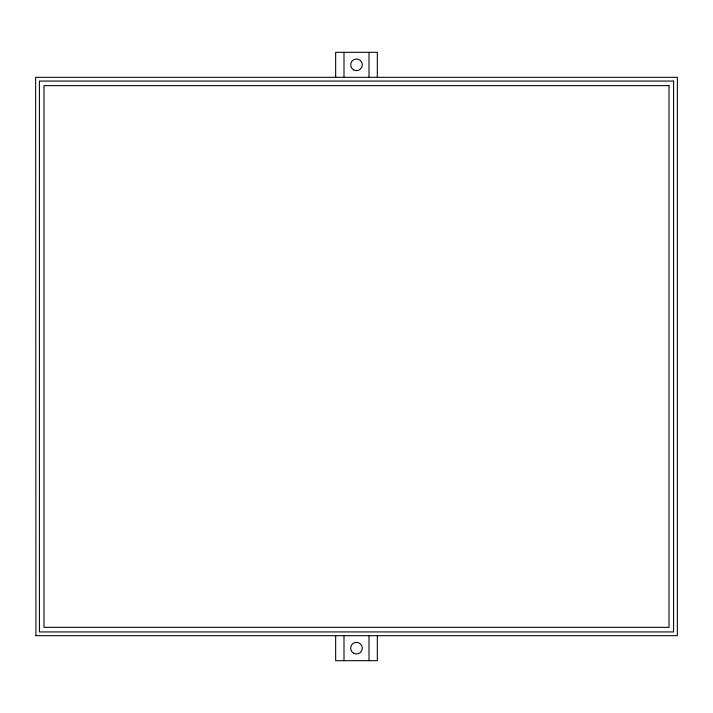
<?xml version="1.0" encoding="UTF-8"?>
<svg xmlns="http://www.w3.org/2000/svg" width="713" height="713" viewBox="0 0 713 713"><rect width="100%" height="100%" fill="white"/><g stroke="black" fill="none" stroke-linecap="round" stroke-linejoin="round"><path stroke-width="1.07" d="M35.65 635.684L677.35 635.684L677.35 77.316L35.65 77.316L35.935 635.399M377.337 77.316L377.337 52.316L335.663 52.316L335.663 77.441M377.337 635.559L377.337 660.684L335.663 660.684L335.663 635.684M369.004 52.316L369.004 77.316M369.004 635.684L369.004 660.684M343.996 52.316L343.996 77.316M343.996 635.684L343.996 660.684M673.598 81.068L39.402 81.068L39.402 631.932L673.598 631.932L673.598 81.068M669.017 85.649L43.983 85.649L43.983 627.351L669.017 627.351L669.017 85.649M353.586 653.233A5.838 5.838 0 0 0 362.338 648.179A5.838 5.838 0 0 0 353.586 643.126A5.838 5.838 0 0 0 353.586 653.233M353.586 69.874A5.838 5.838 0 0 0 362.338 64.821A5.838 5.838 0 0 0 353.586 59.767A5.838 5.838 0 0 0 353.586 69.874"/></g></svg>
